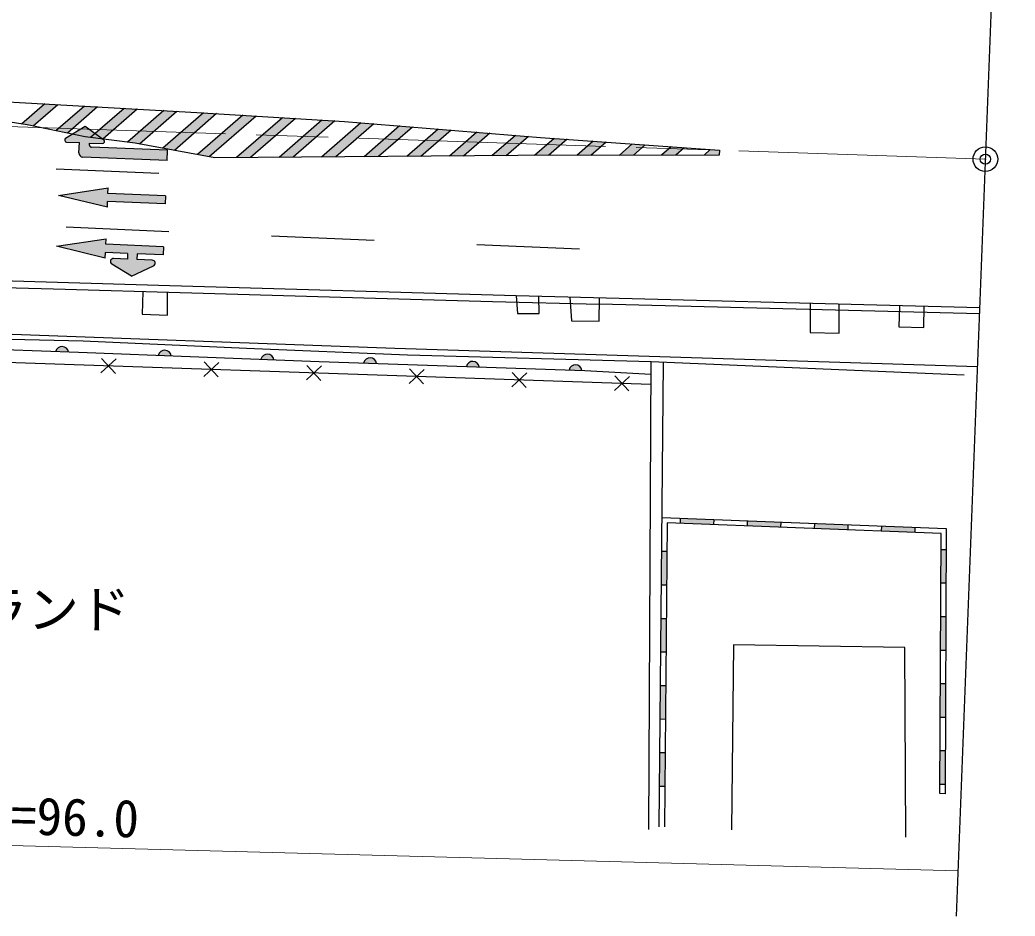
# Model space of a CAD drawing. Units: millimetres at full size, sheet at 1:1000; details may follow other scales. Extents: x 40000 to 680000, y 20000 to 380000.
# Drawn here: x 415668 to 464099, y 253225 to 296855 of the extents above; entities that cross this region are included whole.
import ezdxf
from ezdxf.enums import TextEntityAlignment as Align

# ---------------------------------------------------------------- set-up
doc = ezdxf.new("R2010")
doc.units = ezdxf.units.MM
doc.header["$LTSCALE"] = 1000
doc.header["$PDMODE"] = 32
doc.header["$PDSIZE"] = 500
doc.linetypes.add('CHAIN', pattern=[18.5, 12, -1.5, 3.5, -1.5])
for name, color, linetype, lineweight in [('M-BGD', 7, 'Continuous', 25), ('M-BMK', 2, 'CHAIN', 13), ('M-BMK-OTRS', 5, 'Continuous', 25), ('M-BMK-SRVR', 3, 'Continuous', 25), ('M-STR-HTXT', 7, 'Continuous', 13), ('M-STR-STRC', 7, 'Continuous', 25)]:
    doc.layers.add(name, color=color, linetype=linetype, lineweight=lineweight)
doc.layers.add('M-BMK-HTXT', color=7, linetype='Continuous')
doc.layers.add('M-OTRS', color=6, linetype='Continuous')
doc.styles.add('ＭＳ ゴシック', font='')
doc.styles.get('ＭＳ ゴシック').set_extended_font_data('MS Gothic')

msp = doc.modelspace()

# ---------------------------------------------------------------- hatches: boundary and pattern name
at = {"layer": 'M-BGD'}
for points in [[(417408, 280702), (418033, 280679, 0.84072)], [(422404, 280523), (423030, 280500, 0.84072)], [(427401, 280333), (428026, 280310, 0.84072)], [(432397, 280152), (433023, 280130, 0.84072)], [(437395, 279980), (438020, 279959, 0.84072)], [(442392, 279809), (443017, 279788, 0.84072)], [(449436, 272530), (447805, 272593), (447795, 272343), (449427, 272280)], [(452700, 272403), (451068, 272466), (451058, 272216), (452690, 272153)], [(455963, 272276), (454331, 272339), (454322, 272089), (455953, 272026)], [(459226, 272149), (457595, 272212), (457585, 271963), (459217, 271899)], [(447141, 269335), (447156, 270968), (446906, 270970), (446891, 269337)], [(460736, 269428), (460743, 271061), (460493, 271062), (460486, 269429)], [(447111, 266069), (447126, 267702), (446876, 267704), (446861, 266071)], [(460721, 266162), (460728, 267795), (460478, 267796), (460471, 266163)], [(447082, 262803), (447097, 264436), (446847, 264438), (446832, 262806)], [(460706, 262896), (460713, 264529), (460463, 264530), (460456, 262897)], [(447052, 259538), (447067, 261170), (446817, 261173), (446802, 259540)], [(460691, 259630), (460698, 261263), (460449, 261264), (460441, 259631)]]:
    msp.add_hatch(color=256, dxfattribs=at).paths.add_polyline_path(points)
at = {"layer": 'M-STR-STRC'}
for points in [[(417519, 292728), (416875, 292764), (415747, 291781), (416017, 291739), (416314, 291678)], [(419450, 292620), (418806, 292656), (417424, 291451), (417979, 291338)], [(421381, 292511), (420738, 292547), (419325, 291317), (419690, 291053), (419704, 291051)], [(423312, 292403), (422669, 292439), (420900, 290898), (421280, 290850), (421486, 290812)], [(425238, 292290), (424598, 292329), (422618, 290605), (423184, 290501)], [(427158, 292172), (426518, 292211), (424317, 290294), (424883, 290190)], [(429079, 292054), (428439, 292093), (426205, 290148), (426896, 290153)], [(418560, 290879), (417941, 290904, -0.74206), (417892, 291089), (418841, 291669), (419741, 291016, -0.74206), (419679, 290835), (419059, 290859), (419055, 290759, 0.41421), (419151, 290656), (422854, 290508), (422835, 290009), (418732, 290172, -0.41388), (418540, 290379)], [(430999, 291936), (430359, 291975), (428277, 290163), (428968, 290168)], [(432889, 291792), (432262, 291843), (430350, 290177), (431041, 290182)], [(434770, 291640), (434143, 291691), (432422, 290192), (433113, 290197)], [(436652, 291488), (436025, 291539), (434495, 290207), (435186, 290212)], [(438533, 291336), (437906, 291387), (436568, 290222), (437258, 290227)], [(440414, 291184), (439787, 291235), (438640, 290237), (439331, 290241)], [(442306, 291042), (441674, 291088), (440709, 290248), (441397, 290250)], [(444205, 290906), (443572, 290951), (442772, 290254), (443460, 290257)], [(446103, 290769), (445470, 290814), (444835, 290261), (445523, 290263)], [(448002, 290632), (447369, 290677), (446898, 290267), (447586, 290269)], [(449697, 290276), (449719, 290508), (449267, 290540), (448961, 290274)], [(419935, 288013), (422744, 287893), (422761, 288290), (419952, 288410), (419964, 288685), (417549, 288313), (419923, 287738)], [(421363, 285192), (422105, 285160, -0.78564), (422162, 284874), (421094, 284378), (420142, 284963, -0.77336), (420227, 285240), (420896, 285212), (420908, 285486), (419830, 285532), (419818, 285258), (417443, 285833), (419858, 286204), (419846, 285930), (422655, 285810), (422638, 285413), (421374, 285467)]]:
    msp.add_hatch(color=256, dxfattribs=at).paths.add_polyline_path(points)

# ---------------------------------------------------------------- linework, layer by layer
at = {"layer": 'M-BGD'}
for p, q in [((462375, 282839), (439811, 283421)), ((462363, 282544), (443874, 283021)), ((420345, 280348), (419614, 279666)), ((419638, 280372), (420321, 279642)), ((425342, 280179), (424611, 279496)), ((424635, 280203), (425318, 279472)), ((430339, 280009), (429608, 279326)), ((429632, 280033), (430315, 279302)), ((446371, 280208), (446251, 257443)), ((446784, 257576), (446990, 280182)), ((435336, 279839), (434605, 279156)), ((434629, 279863), (435312, 279132)), ((440333, 279669), (439602, 278987)), ((439626, 279693), (440309, 278963)), ((445330, 279499), (444600, 278817)), ((444624, 279523), (445306, 278793)), ((447805, 272593), (447795, 272343)), ((449436, 272530), (449427, 272280)), ((451068, 272466), (451058, 272216)), ((452700, 272403), (452690, 272153)), ((454331, 272339), (454322, 272089)), ((455963, 272276), (455953, 272026)), ((457595, 272212), (457585, 271963)), ((459226, 272149), (459217, 271899)), ((447156, 270968), (446906, 270970)), ((460743, 271061), (460493, 271062)), ((447141, 269335), (446891, 269337)), ((460736, 269428), (460486, 269429)), ((447126, 267702), (446876, 267704)), ((460728, 267795), (460478, 267796)), ((447111, 266069), (446861, 266071)), ((460721, 266162), (460471, 266163)), ((447097, 264436), (446847, 264438)), ((460713, 264529), (460463, 264530)), ((447082, 262803), (446832, 262806)), ((460706, 262896), (460456, 262897)), ((447067, 261170), (446817, 261173)), ((460698, 261263), (460449, 261264)), ((460691, 259630), (460441, 259631)), ((447052, 259538), (446802, 259540))]:
    msp.add_line(p, q, dxfattribs=at)
for points in [[(439811, 283421), (422961, 283912), (404896, 284438)], [(406993, 284041), (417295, 283761), (424042, 283564), (432402, 283324), (438669, 283149), (443874, 283021)], [(421644, 283634), (421612, 282531), (422858, 282484), (422850, 283599)], [(439811, 283421), (439891, 282555), (440930, 282557), (440919, 283393)], [(442435, 283354), (442508, 282202), (443865, 282195), (443877, 283316)], [(361416, 261165), (361349, 264413), (363767, 274367), (370989, 280615), (383868, 282883), (393361, 282412), (413506, 281621), (433918, 280873), (462265, 279985)], [(454120, 283052), (454132, 281630), (455543, 281606), (455540, 283015)], [(458472, 282940), (458440, 281918), (459657, 281879), (459676, 282909)], [(461620, 279558), (446388, 280208), (434537, 280537), (426687, 280864), (418754, 281210), (410921, 281390), (399867, 281835), (389906, 282187), (383890, 282377), (371155, 280217), (364186, 274292), (363069, 269424), (362267, 266001), (361886, 264127), (361765, 261160)], [(362097, 261152), (362477, 263677), (363102, 266431), (363693, 268889), (364484, 271869), (364890, 273516), (371612, 279674), (381017, 281432), (383712, 281954), (395378, 281513), (405905, 281126), (418516, 280671), (430228, 280226), (443164, 279783), (446368, 279615)], [(446365, 279111), (405459, 280501), (383978, 281215), (372002, 279064), (365488, 273143), (362538, 261024)], [(446921, 272628), (460748, 272090), (460689, 259185), (460439, 259186), (460497, 271849), (447169, 272368), (447034, 257573)], [(458786, 257066), (458739, 266295), (450390, 266425), (450300, 257425)]]:
    msp.add_lwpolyline(points, dxfattribs=at)
for centre, start, end in [((417718, 280636), 7.7278, 167.9455), ((422715, 280457), 7.7147, 167.9324), ((427711, 280267), 7.7147, 167.9324), ((432708, 280086), 7.9287, 168.1464), ((437705, 279915), 7.9287, 168.1464), ((442702, 279744), 7.9287, 168.1464)]:
    msp.add_arc(centre, 318, start, end, dxfattribs=at)
at = {"layer": 'M-BMK'}
msp.add_lwpolyline([(462652, 290075), (363116, 293405), (263592, 297352), (202472, 299647), (194281, 299982), (184854, 300309), (174431, 300090), (163895, 299390), (154387, 298434), (144873, 297228), (65420, 284828)], dxfattribs=at)
at = {"layer": 'M-BMK-OTRS'}
msp.add_line((464099, 327818), (461239, 253225), dxfattribs=at)
at = {"layer": 'M-BMK-SRVR'}
msp.add_circle((462652, 290075), 600, dxfattribs=at)
at = {"layer": 'M-OTRS'}
msp.add_point((462652, 290075), dxfattribs=at)
at = {"layer": 'M-STR-HTXT'}
msp.add_line((363070, 258060), (461323, 255432), dxfattribs=at)
at = {"layer": 'M-STR-STRC'}
for p, q in [((416875, 292764), (415747, 291781)), ((417519, 292728), (416314, 291678)), ((418806, 292656), (417424, 291451)), ((419450, 292620), (417979, 291338)), ((420738, 292547), (419107, 291127)), ((421381, 292511), (419704, 291051)), ((422669, 292439), (420900, 290898)), ((423312, 292403), (421486, 290812)), ((424598, 292329), (422618, 290605)), ((425238, 292290), (423184, 290501)), ((426518, 292211), (424317, 290294)), ((427158, 292172), (424883, 290190)), ((428439, 292093), (426205, 290148)), ((429079, 292054), (426896, 290153)), ((418841, 291669), (417892, 291089)), ((419741, 291016), (418841, 291669)), ((430359, 291975), (428277, 290163)), ((430999, 291936), (428968, 290168)), ((432262, 291843), (430350, 290177)), ((432889, 291792), (431041, 290182)), ((434143, 291691), (432422, 290192)), ((434770, 291640), (433113, 290197)), ((436025, 291539), (434495, 290207)), ((436652, 291488), (435186, 290212)), ((437906, 291387), (436568, 290222)), ((438533, 291336), (437258, 290227)), ((439787, 291235), (438640, 290237)), ((440414, 291184), (439331, 290241)), ((441674, 291088), (440709, 290248)), ((417941, 290904), (418560, 290879)), ((418540, 290379), (418560, 290879)), ((419055, 290759), (419059, 290859)), ((419059, 290859), (419679, 290835)), ((422854, 290508), (419151, 290656)), ((442306, 291042), (441397, 290250)), ((443572, 290951), (442772, 290254)), ((444205, 290906), (443460, 290257)), ((445470, 290814), (444835, 290261)), ((446103, 290769), (445523, 290263)), ((447369, 290677), (446898, 290267)), ((448002, 290632), (447586, 290269)), ((422835, 290009), (418732, 290172)), ((422835, 290009), (422854, 290508)), ((449267, 290540), (448961, 290274)), ((422424, 289383), (417429, 289596)), ((417549, 288313), (419964, 288685)), ((419952, 288410), (419964, 288685)), ((419923, 287738), (417549, 288313)), ((422761, 288290), (419952, 288410)), ((422761, 288290), (422744, 287893)), ((419923, 287738), (419935, 288013)), ((422744, 287893), (419935, 288013)), ((422914, 286545), (417918, 286757)), ((432905, 286119), (427909, 286332)), ((417443, 285833), (419858, 286204)), ((419818, 285258), (417443, 285833)), ((419846, 285930), (419858, 286204)), ((422655, 285810), (419846, 285930)), ((422655, 285810), (422638, 285413)), ((442895, 285694), (437900, 285907)), ((419818, 285258), (419830, 285532)), ((420908, 285486), (419830, 285532)), ((420908, 285486), (420896, 285212)), ((421374, 285467), (421363, 285192)), ((422638, 285413), (421374, 285467)), ((421094, 284378), (420142, 284963)), ((420896, 285212), (420227, 285240)), ((421094, 284378), (422162, 284874)), ((422105, 285160), (421363, 285192))]:
    msp.add_line(p, q, dxfattribs=at)
msp.add_lwpolyline([(406441, 293350), (424283, 292348), (431461, 291908), (441007, 291136), (449719, 290508), (449697, 290276), (439901, 290246), (425155, 290140), (421280, 290850), (418851, 291160), (416017, 291739), (409357, 292779)], close=True, dxfattribs=at)
for centre, radius, start, end in [((417944, 291004), 100, 121.411, 267.7209), ((419155, 290755), 100, 177.7209, 267.7209), ((419683, 290935), 100, 267.7209, 54.0308), ((418740, 290372), 200, 177.7853, 267.7209), ((420221, 285090), 150, 87.562, 238.4302), ((422099, 285010), 150, 294.9434, 87.562)]:
    msp.add_arc(centre, radius, start, end, dxfattribs=at)

# ---------------------------------------------------------------- texts
at = {"layer": 'M-BMK-HTXT', "style": 'ＭＳ ゴシック'}
msp.add_text('グランド', height=1833, dxfattribs=at).set_placement((411039, 266696), align=Align.BOTTOM_LEFT)
at = {"layer": 'M-STR-HTXT', "style": 'ＭＳ ゴシック'}
msp.add_text('側溝 L=96.0', height=1833, rotation=358.468, dxfattribs=at).set_placement((407700, 256866), align=Align.BOTTOM_LEFT)

doc.saveas('drawing.dxf')
